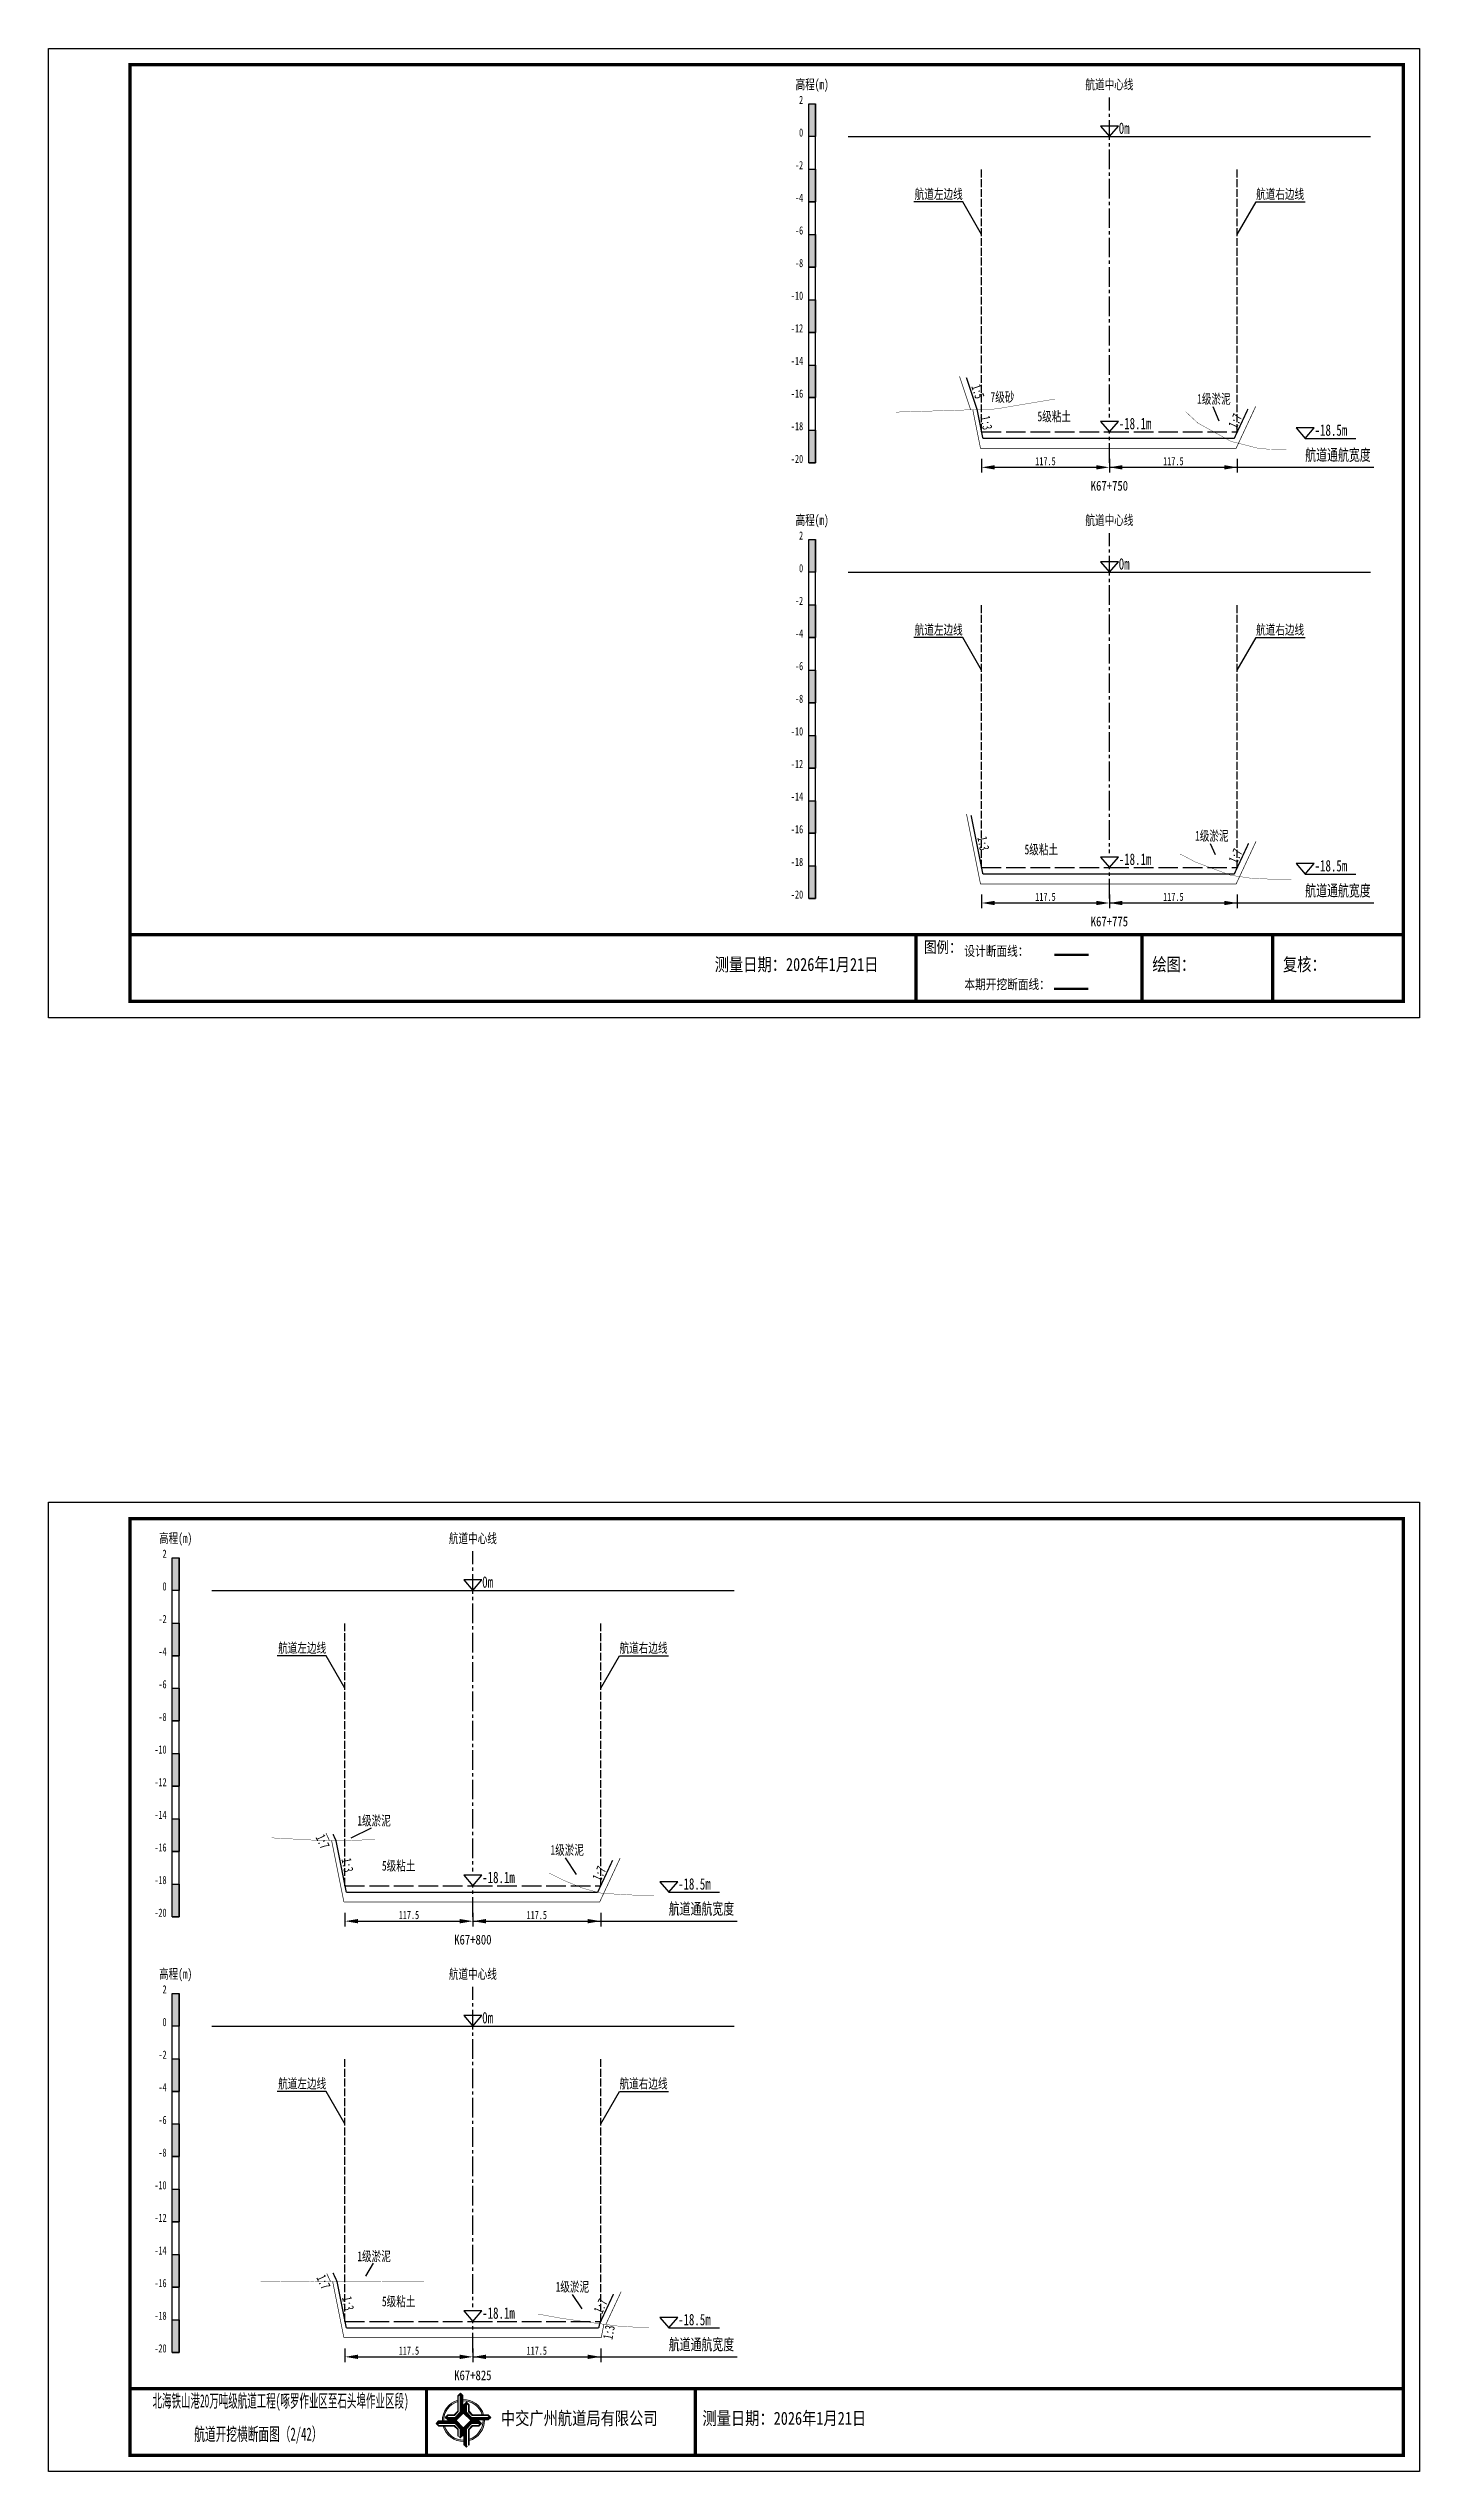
# Model space of a CAD drawing. Header units: millimetres. Extents: x 0 to 420, y -2079 to -1336.
import ezdxf
from ezdxf.enums import TextEntityAlignment as Align

# ---------------------------------------------------------------- set-up
doc = ezdxf.new("R2010")
doc.units = ezdxf.units.MM
for name, pattern in [('ACAD_ISO02W100', [15, 12, -3]), ('ACAD_ISO05W100', [33, 24, -3, 0, -3, 0, -3]), ('CENTER2', [1.125, 0.75, -0.125, 0.125, -0.125])]:
    doc.linetypes.add(name, pattern=pattern)
for name, color, linetype in [('0-桩号', 1, 'Continuous'), ('0-航道左右边线标注', 8, 'Continuous'), ('1-疏浚底高', 7, 'Continuous'), ('1-通航宽度', 7, 'Continuous'), ('1-通航底高', 7, 'Continuous'), ('L1', 7, 'Continuous'), ('图幅内框线', 24, 'Continuous'), ('图幅外框线', 145, 'Continuous'), ('地质分层', 6, 'Continuous'), ('坡比', 1, 'Continuous'), ('尺寸标注', 1, 'Continuous'), ('开挖线', 4, 'Continuous'), ('标尺', 7, 'Continuous'), ('超挖线', 3, 'Continuous'), ('辅助框', 7, 'Continuous'), ('通航底面线', 7, 'ACAD_ISO02W100')]:
    doc.layers.add(name, color=color, linetype=linetype)
doc.styles.get("Standard").update_dxf_attribs({"font": 'arial.ttf'})
doc.styles.add('仿宋', font='仿宋_GB2312.ttf', dxfattribs={"width": 0.8})
doc.styles.add('仿宋GB2312', font='仿宋_GB2312.ttf', dxfattribs={"width": 0.7, "height": 2.5})
doc.styles.add('仿宋体', font='仿宋_GB2312.ttf', dxfattribs={"width": 0.8})
doc.dimstyles.new('2000', dxfattribs={"dimtxt": 3, "dimasz": 2.5, "dimexe": 1.25, "dimexo": 0.625, "dimtad": 1, "dimlfac": 2, "dimdsep": 46, "dimtxsty": 'Standard', "dimcen": 2.5, "dimadec": 0, "dimazin": 0, "dimtfac": 1, "dimtmove": 0, "dimatfit": 3, "dimfxl": 1, "dimtfill": 1, "dimarcsym": 0})

# ---------------------------------------------------------------- blocks, each defined once
blk = doc.blocks.new('标尺')
at = {"layer": '标尺', "linetype": 'Continuous'}
for points in [[(-2.116669999959412, 100), (0, 100), (0, 90), (-2.116669999959412, 90)], [(-2.116669999959412, 80), (0, 80), (0, 70), (-2.116669999959412, 70)], [(-2.116669999959412, 60), (0, 60), (0, 50), (-2.116669999959412, 50)], [(-2.116669999959412, 40), (0, 40), (0, 30), (-2.116669999959412, 30)], [(-2.116669999959412, 20), (0, 20), (0, 10), (-2.116669999959412, 10)], [(-2.116669999959412, 0), (0, 0), (0, -10), (-2.116669999959412, -10)]]:
    blk.add_hatch(color=256, dxfattribs=at).paths.add_polyline_path(points)
for p, q in [((-2.116669999959412, -10), (-2.116669999959412, 100)), ((0, -10), (0, 100)), ((-2.116669999959412, 80), (0, 80)), ((-2.116669999959412, 70), (0, 70)), ((-2.116669999959412, 60), (0, 60)), ((-2.116669999959412, 50), (0, 50)), ((-2.116669999959412, 40), (0, 40)), ((-2.116669999959412, 30), (0, 30)), ((-2.116669999959412, 20), (0, 20)), ((-2.116669999959412, 10), (0, 10)), ((-2.116669999959412, 0), (0, 0)), ((-2.116669999959412, -10), (0, -10))]:
    blk.add_line(p, q, dxfattribs=at)
at = {"layer": '标尺'}
for points in [[(-2.116669999959412, 100), (0, 100), (0, 90), (-2.116669999959412, 90)], [(-2.116669999959412, 100), (0, 100), (0, 90), (-2.116669999959412, 90)], [(-2.116669999959412, 80), (0, 80), (0, 70), (-2.116669999959412, 70)], [(-2.116669999959412, 80), (0, 80), (0, 70), (-2.116669999959412, 70)], [(-2.116669999959412, 60), (0, 60), (0, 50), (-2.116669999959412, 50)], [(-2.116669999959412, 60), (0, 60), (0, 50), (-2.116669999959412, 50)], [(-2.116669999959412, 40), (0, 40), (0, 30), (-2.116669999959412, 30)], [(-2.116669999959412, 40), (0, 40), (0, 30), (-2.116669999959412, 30)], [(-2.116669999959412, 20), (0, 20), (0, 10), (-2.116669999959412, 10)], [(-2.116669999959412, 20), (0, 20), (0, 10), (-2.116669999959412, 10)], [(-2.116669999959412, 0), (0, 0), (0, -10), (-2.116669999959412, -10)], [(-2.116669999959412, 0), (0, 0), (0, -10), (-2.116669999959412, -10)]]:
    blk.add_lwpolyline(points, close=True, dxfattribs=at)
at = {"layer": '标尺', "style": '仿宋GB2312', "width": 0.7}
blk.add_text('高程(m)', height=3, dxfattribs=at).set_placement((-1.058334999950602, 106.0000000009313), align=Align.MIDDLE_CENTER)
for s, p in [('2', (-3.816669999971054, 100)), ('0', (-3.816669999971054, 90)), ('-2', (-3.816669999971054, 80)), ('-4', (-3.816669999971054, 70)), ('-6', (-3.816669999971054, 60)), ('-8', (-3.816669999971054, 50)), ('-10', (-3.816669999971054, 40)), ('-12', (-3.816669999971054, 30)), ('-14', (-3.816669999971054, 20)), ('-16', (-3.816669999971054, 10)), ('-18', (-3.816669999971054, 0)), ('-20', (-3.816669999971054, -10))]:
    blk.add_text(s, height=2.5, dxfattribs=at).set_placement(p, align=Align.RIGHT)
blk = doc.blocks.new('*D175')
at = {"layer": 'Defpoints', "color": 0, "ltscale": 0.5}
for p in [(285.83333333351, -1454), (325, -1454), (325, -1464.854242489953)]:
    blk.add_point(p, dxfattribs=at)
at = {"layer": '尺寸标注', "color": 0, "lineweight": -2, "ltscale": 0.5}
for p, q in [((285.83333333351, -1462.25), (285.83333333351, -1466.454242489953)), ((325, -1462.25), (325, -1466.454242489953)), ((289.83333333351, -1464.854242489953), (321, -1464.854242489953))]:
    blk.add_line(p, q, dxfattribs=at)
at = {"layer": '尺寸标注', "color": 0, "ltscale": 0.5}
for points in [[(289.83333333351, -1464.187575823286), (289.83333333351, -1465.52090915662), (285.83333333351, -1464.854242489953)], [(321, -1464.187575823286), (321, -1465.52090915662), (325, -1464.854242489953)]]:
    blk.add_solid(points, dxfattribs=at)
at = {"layer": '尺寸标注', "color": 0, "ltscale": 0.5, "insert": (305.416666666755, -1462.979242489953), "char_height": 2.5, "attachment_point": 5, "style": '仿宋GB2312', "bg_fill": 3, "box_fill_scale": 1.1, "bg_fill_color": 9, "bg_fill_true_color": 13158600, "bg_fill_transparency": 0}
blk.add_mtext('117.5', dxfattribs=at)
blk = doc.blocks.new('*D176')
at = {"layer": 'Defpoints', "color": 0, "ltscale": 0.5}
for p in [(285.833333332423, -1587.5), (325, -1587.5), (325, -1598.354212515113)]:
    blk.add_point(p, dxfattribs=at)
at = {"layer": '尺寸标注', "color": 0, "lineweight": -2, "ltscale": 0.5}
for p, q in [((285.833333332423, -1595.75), (285.833333332423, -1599.954212515113)), ((325, -1595.75), (325, -1599.954212515113)), ((289.8333333324229, -1598.354212515113), (321, -1598.354212515113))]:
    blk.add_line(p, q, dxfattribs=at)
at = {"layer": '尺寸标注', "color": 0, "ltscale": 0.5}
for points in [[(289.8333333324229, -1597.687545848447), (289.8333333324229, -1599.02087918178), (285.833333332423, -1598.354212515113)], [(321, -1597.687545848447), (321, -1599.02087918178), (325, -1598.354212515113)]]:
    blk.add_solid(points, dxfattribs=at)
at = {"layer": '尺寸标注', "color": 0, "ltscale": 0.5, "insert": (305.4166666662115, -1596.479212515113), "char_height": 2.5, "attachment_point": 5, "style": '仿宋GB2312', "bg_fill": 3, "box_fill_scale": 1.1, "bg_fill_color": 9, "bg_fill_true_color": 13158600, "bg_fill_transparency": 0}
blk.add_mtext('117.5', dxfattribs=at)
blk = doc.blocks.new('*D177')
at = {"layer": 'Defpoints', "color": 0, "ltscale": 0.5}
for p in [(90.8333333334918, -1899.5), (130, -1899.5), (130, -1910.35440872227)]:
    blk.add_point(p, dxfattribs=at)
at = {"layer": '尺寸标注', "color": 0, "lineweight": -2, "ltscale": 0.5}
for p, q in [((90.8333333334918, -1907.75), (90.8333333334918, -1911.95440872227)), ((130, -1907.75), (130, -1911.95440872227)), ((94.83333333349181, -1910.35440872227), (126, -1910.35440872227))]:
    blk.add_line(p, q, dxfattribs=at)
at = {"layer": '尺寸标注', "color": 0, "ltscale": 0.5}
for points in [[(94.83333333349181, -1909.687742055603), (94.83333333349181, -1911.021075388936), (90.8333333334918, -1910.35440872227)], [(126, -1909.687742055603), (126, -1911.021075388936), (130, -1910.35440872227)]]:
    blk.add_solid(points, dxfattribs=at)
at = {"layer": '尺寸标注', "color": 0, "ltscale": 0.5, "insert": (110.4166666667459, -1908.47940872227), "char_height": 2.5, "attachment_point": 5, "style": '仿宋GB2312', "bg_fill": 3, "box_fill_scale": 1.1, "bg_fill_color": 9, "bg_fill_true_color": 13158600, "bg_fill_transparency": 0}
blk.add_mtext('117.5', dxfattribs=at)
blk = doc.blocks.new('*D178')
at = {"layer": 'Defpoints', "color": 0, "ltscale": 0.5}
for p in [(90.83333333374779, -2033), (130, -2033), (130, -2043.854378770444)]:
    blk.add_point(p, dxfattribs=at)
at = {"layer": '尺寸标注', "color": 0, "lineweight": -2, "ltscale": 0.5}
for p, q in [((90.83333333374779, -2041.25), (90.83333333374779, -2045.454378770444)), ((130, -2041.25), (130, -2045.454378770444)), ((94.83333333374777, -2043.854378770444), (126, -2043.854378770444))]:
    blk.add_line(p, q, dxfattribs=at)
at = {"layer": '尺寸标注', "color": 0, "ltscale": 0.5}
for points in [[(94.83333333374777, -2043.187712103777), (94.83333333374777, -2044.521045437111), (90.83333333374779, -2043.854378770444)], [(126, -2043.187712103777), (126, -2044.521045437111), (130, -2043.854378770444)]]:
    blk.add_solid(points, dxfattribs=at)
at = {"layer": '尺寸标注', "color": 0, "ltscale": 0.5, "insert": (110.4166666668739, -2041.979378770444), "char_height": 2.5, "attachment_point": 5, "style": '仿宋GB2312', "bg_fill": 3, "box_fill_scale": 1.1, "bg_fill_color": 9, "bg_fill_true_color": 13158600, "bg_fill_transparency": 0}
blk.add_mtext('117.5', dxfattribs=at)
blk = doc.blocks.new('*D116')
at = {"layer": 'Defpoints', "color": 0, "ltscale": 0.5}
for p in [(325, -1454), (364.166666666189, -1454), (364.166666666189, -1464.854189011445)]:
    blk.add_point(p, dxfattribs=at)
at = {"layer": '尺寸标注', "color": 0, "lineweight": -2, "ltscale": 0.5}
for p, q in [((325, -1462.25), (325, -1466.454189011446)), ((364.166666666189, -1462.25), (364.166666666189, -1466.454189011446)), ((329, -1464.854189011445), (360.166666666189, -1464.854189011445))]:
    blk.add_line(p, q, dxfattribs=at)
at = {"layer": '尺寸标注', "color": 0, "ltscale": 0.5}
for points in [[(329, -1464.187522344779), (329, -1465.520855678112), (325, -1464.854189011445)], [(360.166666666189, -1464.187522344779), (360.166666666189, -1465.520855678112), (364.166666666189, -1464.854189011445)]]:
    blk.add_solid(points, dxfattribs=at)
at = {"layer": '尺寸标注', "color": 0, "ltscale": 0.5, "insert": (344.5833333330945, -1462.979189011446), "char_height": 2.5, "attachment_point": 5, "style": '仿宋GB2312', "bg_fill": 3, "box_fill_scale": 1.1, "bg_fill_color": 9, "bg_fill_true_color": 13158600, "bg_fill_transparency": 0}
blk.add_mtext('117.5', dxfattribs=at)
blk = doc.blocks.new('*D117')
at = {"layer": 'Defpoints', "color": 0, "ltscale": 0.5}
for p in [(325, -1587.5), (364.16666666649, -1587.5), (364.16666666649, -1598.354159025829)]:
    blk.add_point(p, dxfattribs=at)
at = {"layer": '尺寸标注', "color": 0, "lineweight": -2, "ltscale": 0.5}
for p, q in [((325, -1595.75), (325, -1599.954159025829)), ((364.16666666649, -1595.75), (364.16666666649, -1599.954159025829)), ((329, -1598.354159025829), (360.16666666649, -1598.354159025829))]:
    blk.add_line(p, q, dxfattribs=at)
at = {"layer": '尺寸标注', "color": 0, "ltscale": 0.5}
for points in [[(329, -1597.687492359162), (329, -1599.020825692496), (325, -1598.354159025829)], [(360.16666666649, -1597.687492359162), (360.16666666649, -1599.020825692496), (364.16666666649, -1598.354159025829)]]:
    blk.add_solid(points, dxfattribs=at)
at = {"layer": '尺寸标注', "color": 0, "ltscale": 0.5, "insert": (344.583333333245, -1596.479159025829), "char_height": 2.5, "attachment_point": 5, "style": '仿宋GB2312', "bg_fill": 3, "box_fill_scale": 1.1, "bg_fill_color": 9, "bg_fill_true_color": 13158600, "bg_fill_transparency": 0}
blk.add_mtext('117.5', dxfattribs=at)
blk = doc.blocks.new('*D118')
at = {"layer": 'Defpoints', "color": 0, "ltscale": 0.5}
for p in [(130, -1899.5), (169.166666666171, -1899.5), (169.166666666171, -1910.354355253707)]:
    blk.add_point(p, dxfattribs=at)
at = {"layer": '尺寸标注', "color": 0, "lineweight": -2, "ltscale": 0.5}
for p, q in [((130, -1907.75), (130, -1911.954355253707)), ((169.166666666171, -1907.75), (169.166666666171, -1911.954355253707)), ((134, -1910.354355253707), (165.166666666171, -1910.354355253707))]:
    blk.add_line(p, q, dxfattribs=at)
at = {"layer": '尺寸标注', "color": 0, "ltscale": 0.5}
for points in [[(134, -1909.68768858704), (134, -1911.021021920373), (130, -1910.354355253707)], [(165.166666666171, -1909.68768858704), (165.166666666171, -1911.021021920373), (169.166666666171, -1910.354355253707)]]:
    blk.add_solid(points, dxfattribs=at)
at = {"layer": '尺寸标注', "color": 0, "ltscale": 0.5, "insert": (149.5833333330855, -1908.479355253707), "char_height": 2.5, "attachment_point": 5, "style": '仿宋GB2312', "bg_fill": 3, "box_fill_scale": 1.1, "bg_fill_color": 9, "bg_fill_true_color": 13158600, "bg_fill_transparency": 0}
blk.add_mtext('117.5', dxfattribs=at)
blk = doc.blocks.new('*D119')
at = {"layer": 'Defpoints', "color": 0, "ltscale": 0.5}
for p in [(130, -2033), (169.16666666649, -2033), (169.16666666649, -2043.854325291102)]:
    blk.add_point(p, dxfattribs=at)
at = {"layer": '尺寸标注', "color": 0, "lineweight": -2, "ltscale": 0.5}
for p, q in [((130, -2041.25), (130, -2045.454325291102)), ((169.16666666649, -2041.25), (169.16666666649, -2045.454325291102)), ((134, -2043.854325291102), (165.1666666664899, -2043.854325291102))]:
    blk.add_line(p, q, dxfattribs=at)
at = {"layer": '尺寸标注', "color": 0, "ltscale": 0.5}
for points in [[(134, -2043.187658624435), (134, -2044.520991957769), (130, -2043.854325291102)], [(165.1666666664899, -2043.187658624435), (165.1666666664899, -2044.520991957769), (169.16666666649, -2043.854325291102)]]:
    blk.add_solid(points, dxfattribs=at)
at = {"layer": '尺寸标注', "color": 0, "ltscale": 0.5, "insert": (149.583333333245, -2041.979325291102), "char_height": 2.5, "attachment_point": 5, "style": '仿宋GB2312', "bg_fill": 3, "box_fill_scale": 1.1, "bg_fill_color": 9, "bg_fill_true_color": 13158600, "bg_fill_transparency": 0}
blk.add_mtext('117.5', dxfattribs=at)
blk = doc.blocks.new('通航底高')
at = {"layer": '1-通航底高'}
for p, q in [((-2.762494692986365, 3.232132659759372), (5.9237936512e-06, 6.9327652454e-06)), ((2.762506540631875, 3.232132659759372), (-2.762494692986365, 3.232132659759372)), ((5.9237936512e-06, 6.9327652454e-06), (2.762506540631875, 3.232132659759372))]:
    blk.add_line(p, q, dxfattribs=at)
at = {"layer": '1-通航底高', "style": '仿宋', "width": 0.7}
blk.add_attdef('通航底高', (2.85612971993396, 0.8203305718488991), '', height=3.5, dxfattribs=at)
blk = doc.blocks.new('疏浚底高')
at = {"layer": '1-疏浚底高'}
for p, q in [((-2.762500616780016, 3.232125726994127), (0, 0)), ((2.762500616838224, 3.232125726994127), (-2.762500616780016, 3.232125726994127)), ((0, 0), (2.762500616838224, 3.232125726994127)), ((-5.9237936512e-06, -6.9327652454e-06), (15.51466270413067, -6.9327652454e-06))]:
    blk.add_line(p, q, dxfattribs=at)
at = {"layer": '1-疏浚底高', "style": '仿宋', "width": 0.7}
blk.add_attdef('疏浚底高', (2.856123796140309, 0.8203236390836536), '', height=3.5, dxfattribs=at)

msp = doc.modelspace()

# ---------------------------------------------------------------- hatches: boundary and pattern name
at = {"layer": '辅助框'}
h = msp.add_hatch(color=5, dxfattribs=at)
h.paths.add_polyline_path([(126.954642100273, -2055.745531914723), (126.1757059277876, -2054.967633330833), (125.3669512677773, -2055.776153838646), (125.3669512677773, -2060.536597661984), (124.2904413526042, -2061.612023077023), (122.3438002484723, -2061.612023077023), (121.547657017289, -2062.407358599198), (122.3430715375527, -2063.199178399098), (124.9786409009381, -2063.199178399098), (126.954642100273, -2061.223855132592)])
h.paths.add_polyline_path([(126.1454878369852, -2060.835033672583), (124.5901777509137, -2062.390380010616), (121.8645652051552, -2062.390380010616), (122.4652603742167, -2061.792388775122), (124.4098916059121, -2061.792388775122), (125.5465556775614, -2060.624466802609), (125.5465556775614, -2055.865021880639), (126.1454878369852, -2055.267331255448)], flags=16)
h = msp.add_hatch(color=5, dxfattribs=at)
h.paths.add_polyline_path([(124.9782503553017, -2063.49994512273), (119.4999273297771, -2063.50182517649), (118.7222961377486, -2064.281028228295), (119.531094077824, -2065.089505327714), (124.2915378369673, -2065.087871709836), (125.3673325635477, -2066.164012334835), (125.368000605522, -2068.110653374684), (126.1636093946084, -2068.90652363826), (126.9551560132488, -2068.110837432396), (126.9542515546365, -2065.475268389237)])
h.paths.add_polyline_path([(126.1455864880963, -2065.86400901438), (126.1465218579753, -2068.589621367943), (125.5483246259078, -2067.989131426346), (125.5476572888776, -2066.044500322831), (124.3793451337203, -2064.908237114918), (119.6199005750104, -2064.90987039138), (119.0220044659956, -2064.311143438351), (124.5897064984723, -2064.30923279382)], flags=16)
h = msp.add_hatch(color=5, dxfattribs=at)
edge = h.paths.add_edge_path()
edge.add_ellipse((127.1048981641217, -2063.349361724389), major_axis=(-6.017077195920141, 1.7338845463e-06), ratio=0.9999999825377228, start_angle=-73.21171739508787, end_angle=1.446762120801509, ccw=False)
edge.add_line((125.3669512677773, -2057.588740435135), (125.3669512677773, -2057.167564622652))
edge.add_ellipse((127.1048981641217, -2063.349361724389), major_axis=(-6.421454345493812, 3.7838319805e-06), ratio=0.9999999825377264, start_angle=-74.29719949703843, end_angle=1.356895039404775)
edge.add_line((120.685244392155, -2063.501418438208), (121.0897390784904, -2063.50127962519))
edge = h.paths.add_edge_path()
edge.add_ellipse((127.1048981641217, -2063.349361724389), major_axis=(-6.017077195920905, 2.624791691e-07), ratio=0.9999999825377338, start_angle=196.780288486553, end_angle=271.4309187160394, ccw=False)
edge.add_line((132.8657615308149, -2061.612217217458), (133.2869208642526, -2061.612217217458))
edge.add_ellipse((127.1048981641217, -2063.349361724389), major_axis=(-6.42145434549481, 2.055023734e-07), ratio=0.9999999825377468, start_angle=195.6953321390063, end_angle=271.3407922019196)
edge.add_line((126.954642100273, -2056.929665483964), (126.954642100273, -2057.334160818589))
edge = h.paths.add_edge_path()
edge.add_ellipse((127.1048981641217, -2063.349361724389), major_axis=(-6.421454345494846, 2.398647111e-07), ratio=0.9999999825377328, start_angle=105.7065269831982, end_angle=181.3336319845399)
edge.add_line((133.5246130750164, -2063.199907793533), (133.1201189918205, -2063.199907793533))
edge.add_ellipse((127.1048981641217, -2063.349361724389), major_axis=(-6.017077195920032, 3.0388041495e-06), ratio=0.9999999825377466, start_angle=106.7923279025839, end_angle=181.4233031167915, ccw=False)
edge.add_line((128.8432505384072, -2069.109860479367), (128.8432505384072, -2069.531044626963))
edge = h.paths.add_edge_path()
edge.add_ellipse((127.1048981641217, -2063.349361724389), major_axis=(6.017077195919977, 2.129043967e-06), ratio=0.999999982537734, start_angle=196.8039053585335, end_angle=271.4347580957008, ccw=False)
edge.add_line((121.3447520368083, -2065.088882915747), (120.9235845122321, -2065.089027449381))
edge.add_ellipse((127.1048981641217, -2063.349361724389), major_axis=(6.421454345494964, 1.0108932269e-06), ratio=0.9999999825377122, start_angle=195.7186899732624, end_angle=271.3444001529103)
edge.add_line((127.2555596845134, -2069.769048223507), (127.2555596845134, -2069.364552247774))
h = msp.add_hatch(color=5, dxfattribs=at)
h.paths.add_polyline_path([(129.2303930920943, -2063.199907793533), (134.7087164380534, -2063.199907793533), (135.4866149793251, -2062.420971685421), (134.6780945355876, -2061.612217217458), (129.9176505200847, -2061.612217217458), (128.8422251477822, -2060.53570710994), (128.8422251477822, -2058.589066240799), (128.0468895398661, -2057.792922881615), (127.2550698896035, -2058.588337358963), (127.2550698896035, -2061.223906744015)])
h.paths.add_polyline_path([(128.0638682996317, -2060.835443487179), (128.0638682996317, -2058.109831133377), (128.6618594281658, -2058.7105261531), (128.6618594281658, -2060.655157427323), (129.8297815503463, -2061.791821563256), (134.5892263867839, -2061.791821563256), (135.1869169904276, -2062.390753594411), (129.6192146588846, -2062.390753594411)], flags=16)
h = msp.add_hatch(color=5, dxfattribs=at)
h.paths.add_polyline_path([(129.2315609052166, -2063.499116607201), (127.2555596845134, -2065.474439873707), (127.2555596845134, -2070.952763262284), (128.034495878367, -2071.730661675465), (128.8432505384072, -2070.922141167653), (128.8432505384072, -2066.161697344315), (129.9197604535504, -2065.086271929276), (131.8664015576824, -2065.086271929276), (132.6625447675272, -2064.290936407101), (131.8671302472635, -2063.499116607201)])
h.paths.add_polyline_path([(129.6200240766092, -2064.307915166866), (132.345636579661, -2064.307915166866), (131.744941431938, -2064.905906231177), (129.8003101789041, -2064.905906231177), (128.6636461072548, -2066.07382820369), (128.6636461072548, -2070.833273125661), (128.0647139691695, -2071.430963750851), (128.0647139691695, -2065.863261333716)], flags=16)

# ---------------------------------------------------------------- linework, layer by layer
at = {"layer": '0-航道左右边线标注', "linetype": 'ACAD_ISO02W100', "ltscale": 0.2}
for points in [[(285.8333333335099, -1454), (285.8333333335099, -1373.5)], [(364.166666666189, -1454), (364.166666666189, -1373.5)], [(285.8333333324231, -1587.5), (285.8333333324231, -1507)], [(364.1666666664901, -1587.5), (364.1666666664901, -1507)], [(90.83333333349219, -1899.5), (90.83333333349219, -1819)], [(169.1666666661713, -1899.5), (169.1666666661713, -1819)], [(90.83333333374776, -2033), (90.83333333374776, -1952.5)], [(169.1666666664896, -2033), (169.1666666664896, -1952.5)]]:
    msp.add_lwpolyline(points, dxfattribs=at)
at = {"layer": '0-航道左右边线标注'}
for points in [[(285.83333333351, -1393.5), (280.0598306416429, -1383.499999999983), (265.0598306416429, -1383.49999999994)], [(364.166666666189, -1393.5), (369.9401693581144, -1383.500000000016), (384.9401693581143, -1383.50000000006)], [(285.833333332423, -1527), (280.0598306405558, -1516.999999999983), (265.0598306405558, -1516.99999999994)], [(364.16666666649, -1527), (369.9401693584154, -1517.000000000016), (384.9401693584154, -1517.00000000006)], [(90.8333333334918, -1839), (85.05983064162461, -1828.999999999983), (70.05983064162463, -1828.99999999994)], [(169.166666666171, -1839), (174.9401693580964, -1829.000000000016), (189.9401693580964, -1829.00000000006)], [(90.83333333374779, -1972.5), (85.05983064188061, -1962.499999999984), (70.05983064188061, -1962.49999999994)], [(169.16666666649, -1972.5), (174.9401693584154, -1962.500000000016), (189.9401693584153, -1962.50000000006)]]:
    msp.add_lwpolyline(points, dxfattribs=at)
at = {"layer": '1-通航宽度'}
for points in [[(325, -1464.85), (406, -1464.85)], [(325, -1598.35), (406, -1598.35)], [(130, -1910.35), (211, -1910.35)], [(130, -2043.85), (211, -2043.85)]]:
    msp.add_lwpolyline(points, dxfattribs=at)
at = {"layer": 'L1', "linetype": 'CENTER2', "ltscale": 8}
for p, q in [((324.9999999999996, -1463.5), (324.9999999999996, -1351.5)), ((324.9999999999996, -1596.999999999068), (324.9999999999996, -1484.999999999068)), ((129.9999999999996, -1909), (129.9999999999996, -1797)), ((129.9999999999996, -2042.499999999069), (129.9999999999996, -1930.499999999069))]:
    msp.add_line(p, q, dxfattribs=at)
at = {"layer": 'L1'}
for p, q in [((244.9999999999996, -1363.499999999767), (404.9999999999996, -1363.500000000233)), ((322.2374993832196, -1360.267874272773), (324.9999999999996, -1363.499999999767)), ((327.7625006168379, -1360.267874272773), (322.2374993832196, -1360.267874272773)), ((324.9999999999996, -1363.499999999767), (327.7625006168379, -1360.267874272773)), ((244.9999999999996, -1496.999999998836), (404.9999999999996, -1496.999999999301)), ((322.2374993832196, -1493.767874271842), (324.9999999999996, -1496.999999998836)), ((327.7625006168379, -1493.767874271842), (322.2374993832196, -1493.767874271842)), ((324.9999999999996, -1496.999999998836), (327.7625006168379, -1493.767874271842)), ((49.9999999999996, -1808.999999999767), (209.9999999999996, -1809.000000000233)), ((127.2374993832196, -1805.767874272773), (129.9999999999996, -1808.999999999767)), ((132.7625006168378, -1805.767874272773), (127.2374993832196, -1805.767874272773)), ((129.9999999999996, -1808.999999999767), (132.7625006168378, -1805.767874272773)), ((49.9999999999996, -1942.499999998836), (209.9999999999996, -1942.499999999301)), ((127.2374993832196, -1939.267874271841), (129.9999999999996, -1942.499999998836)), ((132.7625006168378, -1939.267874271841), (127.2374993832196, -1939.267874271841)), ((129.9999999999996, -1942.499999998836), (132.7625006168378, -1939.267874271841))]:
    msp.add_line(p, q, dxfattribs=at)
at = {"layer": '图幅内框线', "const_width": 1}
msp.add_lwpolyline([(414.9999999999996, -1628.5), (414.9999999999996, -1341.5), (24.99999999999963, -1341.5), (24.99999999999963, -1628.5)], close=True, dxfattribs=at)
at = {"layer": '图幅外框线'}
for points in [[(-3.695e-13, -1336.5), (419.9999999999996, -1336.5), (419.9999999999996, -1633.5), (-3.695e-13, -1633.5)], [(-3.979e-13, -1782), (419.9999999999995, -1782), (419.9999999999995, -2079), (-3.979e-13, -2079)]]:
    msp.add_lwpolyline(points, close=True, dxfattribs=at)
at = {"layer": '地质分层', "linetype": 'ACAD_ISO05W100', "ltscale": 0.2, "const_width": 0.1, "flags": 128}
for points in [[(259.6716956188902, -1447.927946419455), (275.8333871670184, -1447.440857626032), (290.2218873305246, -1446.963682495058), (308.3333333333139, -1443.924999999814)], [(348.3333333333139, -1447.790000000037), (352.1017228458077, -1451.279249856248), (362.2562514869496, -1456.906438463367), (370.5126699414104, -1459), (374.1664774639648, -1459.337243416347), (379.1670609402377, -1459.362600372103)], [(346.6666666666861, -1583.330000000074), (351.3511393498629, -1585.801915289834), (362.054171314463, -1589.834039077163), (368.4774339236319, -1590.789966424927), (374.1664774639648, -1591.035901365802), (380.7615867120271, -1591.015832692006)], [(68.39574450161308, -1884.821912381798), (80.83338716701836, -1885.497524292674), (92.5082393065095, -1885.711147124879), (100, -1885.214999999851)], [(153.3333333333139, -1895.575000000186), (157.8450891925022, -1897.857537940144), (163.7992371162399, -1900.275144897401), (168.2333333342507, -1901.5), (169.6142818682492, -1901.823975699262), (179.1664774639648, -1902.351916293613), (185.5045656491643, -1902.376573721848)], [(64.99646732397377, -2020.645083626732), (80.83338716701836, -2020.826262146234), (95.31571026705205, -2020.664535637013), (115, -2020.814999999944)], [(150, -2030.73499999987), (156.9934656107798, -2032.027288335376), (166.816005397588, -2033.430611914024), (174.6971321040764, -2034.453231867403), (179.1664774639648, -2034.720601528417), (183.979572379129, -2034.784157802592)]]:
    msp.add_lwpolyline(points, dxfattribs=at)
at = {"layer": '地质分层'}
for points in [[(356.6802181312815, -1446.166661325958), (358.5456540908708, -1450.624825978364)], [(355.9120590187158, -1580.073018836814), (357.3638816077437, -1583.465429935917)], [(92.72658189156937, -1884.865116846111), (98.95831790439841, -1881.713244363615)], [(158.3167977806442, -1890.960819815304), (161.6461404649671, -1896.015076238451)], [(99.44711405567796, -2015.187410669227), (97.09557154664071, -2019.093278313725)], [(160.4070733152766, -2024.72286232093), (163.4221818145161, -2029.168760609515)]]:
    msp.add_lwpolyline(points, dxfattribs=at)
at = {"layer": '开挖线', "linetype": 'Continuous', "const_width": 0.4, "flags": 128}
for points in [[(284.4642586247715, -1447.154626457288), (281.1979253252555, -1437.35562655854)], [(286.2333333333139, -1456), (284.4642586247715, -1447.154626457288)], [(363.2333333331215, -1456), (367.4504038262659, -1446.963420371769)], [(286.2333333333139, -1456), (363.2333333331215, -1456)], [(286.233333332423, -1589.5), (282.625508342875, -1571.460875052259)], [(363.2333333342507, -1589.5), (367.6407982271496, -1580.055432372292)], [(286.233333332423, -1589.5), (363.2333333342507, -1589.5)], [(88.0592816271806, -1885.629741473787), (87.15900113467096, -1883.700568989824)], [(91.23333333242304, -1901.5), (88.05928162718057, -1885.629741473787)], [(168.2333333342507, -1901.5), (172.815522801536, -1891.681022570033)], [(91.23333333242304, -1901.5), (168.2333333342507, -1901.5)], [(88.38172704870613, -2020.741968580137), (87.15251103802858, -2018.107934271523)], [(91.23333333267863, -2035), (88.38172704870613, -2020.741968580137)], [(168.8429761119277, -2033.693622619802), (173.0816278537115, -2024.610797458772)], [(168.581700635888, -2035), (168.8429761119277, -2033.693622619802)], [(91.23333333267863, -2035), (168.581700635888, -2035)]]:
    msp.add_lwpolyline(points, dxfattribs=at)
at = {"layer": '超挖线', "linetype": 'ACAD_ISO02W100', "ltscale": 0.5, "const_width": 0.2, "flags": 128}
for points in [[(282.4861142705034, -1447.220228937088), (279.0761500615024, -1436.990336310085)], [(285.5000000332715, -1459), (283.1397106925694, -1447.198553296489)], [(363.8333333331143, -1459), (369.8052152054085, -1446.203110273581)], [(285.5000000332715, -1459), (363.8333333331143, -1459)], [(285.5000000323806, -1592.5), (281.2242971384723, -1571.121485530458)], [(363.8333333342434, -1592.5), (369.9019160592852, -1579.49589416055)], [(285.5000000323806, -1592.5), (363.8333333342434, -1592.5)], [(86.04205670032792, -1885.592830916212), (85.01034353434147, -1883.382016989086)], [(90.50000003238063, -1904.5), (86.72105102122327, -1885.605254944212)], [(168.8333333342434, -1904.5), (175.1243838579731, -1891.019177449073)], [(90.50000003238063, -1904.5), (168.8333333342434, -1904.5)], [(86.39209570256321, -2020.764187124084), (85.24130859296517, -2018.298214746359)], [(90.5000000326362, -2038), (87.05136502343584, -2020.756824953998)], [(170.72878546856, -2033.93831685556), (175.4188284845329, -2023.888224678418)], [(169.3150339359304, -2038), (170.1425831656062, -2033.862253851622)], [(90.5000000326362, -2038), (169.3150339359304, -2038)]]:
    msp.add_lwpolyline(points, dxfattribs=at)
at = {"layer": '辅助框', "color": 5, "linetype": 'Continuous', "lineweight": 0}
for p, q in [((126.1757059277876, -2054.967633330833), (125.3669512677773, -2055.776153838646)), ((125.3669512677773, -2055.776153838646), (125.3669512677773, -2060.536597661984)), ((126.1454878369852, -2055.267331255448), (125.5465556775614, -2055.865021880639)), ((125.5465556775614, -2055.865021880639), (125.5465556775614, -2060.624466802609)), ((126.1454878369852, -2060.835033672583), (126.1454878369852, -2055.267331255448)), ((126.954642100273, -2055.745531914723), (126.1757059277876, -2054.967633330833)), ((126.954642100273, -2061.223855132592), (126.954642100273, -2055.745531914723)), ((119.4999273297771, -2063.50182517649), (118.7222961377486, -2064.281028228295)), ((124.9782503553017, -2063.49994512273), (119.4999273297771, -2063.50182517649)), ((122.3438002484723, -2061.612023077023), (121.547657017289, -2062.407358599198)), ((121.547657017289, -2062.407358599198), (122.3430715375527, -2063.199178399098)), ((122.4652603742167, -2061.792388775122), (121.8645652051552, -2062.390380010616)), ((121.8645652051552, -2062.390380010616), (124.5901777509137, -2062.390380010616)), ((122.3430715375527, -2063.199178399098), (124.9786409009381, -2063.199178399098)), ((124.2904413526042, -2061.612023077023), (122.3438002484723, -2061.612023077023)), ((124.4098916059121, -2061.792388775122), (122.4652603742167, -2061.792388775122)), ((125.3669512677773, -2060.536597661984), (124.2904413526042, -2061.612023077023)), ((125.5465556775614, -2060.624466802609), (124.4098916059121, -2061.792388775122)), ((124.5901777509137, -2062.390380010616), (126.1454878369852, -2060.835033672583)), ((126.9542515546365, -2065.475268389237), (124.9782503553017, -2063.49994512273)), ((124.9786409009381, -2063.199178399098), (126.954642100273, -2061.223855132592)), ((128.0468895398661, -2057.792922881615), (127.2550698896035, -2058.588337358963)), ((127.2550698896035, -2058.588337358963), (127.2550698896035, -2061.223906744015)), ((127.2550698896035, -2061.223906744015), (129.2303930920943, -2063.199907793533)), ((129.2315609052166, -2063.499116607201), (127.2555596845134, -2065.474439873707)), ((128.8422251477822, -2058.589066240799), (128.0468895398661, -2057.792922881615)), ((128.0638682996317, -2058.109831133377), (128.0638682996317, -2060.835443487179)), ((128.6618594281658, -2058.7105261531), (128.0638682996317, -2058.109831133377)), ((128.0638682996317, -2060.835443487179), (129.6192146588846, -2062.390753594411)), ((128.6618594281658, -2060.655157427323), (128.6618594281658, -2058.7105261531)), ((129.8297815503463, -2061.791821563256), (128.6618594281658, -2060.655157427323)), ((128.8422251477822, -2060.53570710994), (128.8422251477822, -2058.589066240799)), ((129.9176505200847, -2061.612217217458), (128.8422251477822, -2060.53570710994)), ((129.2303930920943, -2063.199907793533), (134.7087164380534, -2063.199907793533)), ((131.8671302472635, -2063.499116607201), (129.2315609052166, -2063.499116607201)), ((129.6192146588846, -2062.390753594411), (135.1869169904276, -2062.390753594411)), ((134.5892263867839, -2061.791821563256), (129.8297815503463, -2061.791821563256)), ((134.6780945355876, -2061.612217217458), (129.9176505200847, -2061.612217217458)), ((132.6625447675272, -2064.290936407101), (131.8671302472635, -2063.499116607201)), ((135.1869169904276, -2062.390753594411), (134.5892263867839, -2061.791821563256)), ((135.4866149793251, -2062.420971685421), (134.6780945355876, -2061.612217217458)), ((134.7087164380534, -2063.199907793533), (135.4866149793251, -2062.420971685421)), ((118.7222961377486, -2064.281028228295), (119.531094077824, -2065.089505327714)), ((124.5897064984723, -2064.30923279382), (119.0220044659956, -2064.311143438351)), ((119.0220044659956, -2064.311143438351), (119.6199005750104, -2064.90987039138)), ((119.531094077824, -2065.089505327714), (124.2915378369673, -2065.087871709836)), ((119.6199005750104, -2064.90987039138), (124.3793451337203, -2064.908237114918)), ((124.2915378369673, -2065.087871709836), (125.3673325635477, -2066.164012334835)), ((124.3793451337203, -2064.908237114918), (125.5476572888776, -2066.044500322831)), ((126.1455864880963, -2065.86400901438), (124.5897064984723, -2064.30923279382)), ((125.3673325635477, -2066.164012334835), (125.368000605522, -2068.110653374684)), ((125.5476572888776, -2066.044500322831), (125.5483246259078, -2067.989131426346)), ((126.1465218579753, -2068.589621367943), (126.1455864880963, -2065.86400901438)), ((126.9551560132488, -2068.110837432396), (126.9542515546365, -2065.475268389237)), ((127.2555596845134, -2065.474439873707), (127.2555596845134, -2070.952763262284)), ((129.6200240766092, -2064.307915166866), (128.0647139691695, -2065.863261333716)), ((128.0647139691695, -2065.863261333716), (128.0647139691695, -2071.430963750851)), ((128.6636461072548, -2066.07382820369), (129.8003101789041, -2064.905906231177)), ((128.6636461072548, -2070.833273125661), (128.6636461072548, -2066.07382820369)), ((128.8432505384072, -2066.161697344315), (129.9197604535504, -2065.086271929276)), ((128.8432505384072, -2070.922141167653), (128.8432505384072, -2066.161697344315)), ((132.345636579661, -2064.307915166866), (129.6200240766092, -2064.307915166866)), ((129.8003101789041, -2064.905906231177), (131.744941431938, -2064.905906231177)), ((129.9197604535504, -2065.086271929276), (131.8664015576824, -2065.086271929276)), ((131.744941431938, -2064.905906231177), (132.345636579661, -2064.307915166866)), ((131.8664015576824, -2065.086271929276), (132.6625447675272, -2064.290936407101))]:
    msp.add_line(p, q, dxfattribs=at)
at = {"layer": '辅助框', "color": 24, "true_color": 0x992600, "const_width": 1}
for points in [[(265.7794398816617, -1608.081966023392), (265.7794398816617, -1628.5)], [(334.9999999999996, -1608.081966023392), (334.9999999999996, -1628.5)], [(334.9999999999996, -1608.081966023392), (374.9999999999996, -1608.081966023392), (374.9999999999996, -1628.5)], [(115.8011873339342, -2053.581966023392), (115.8011873339342, -2074)], [(198.1590174282174, -2053.581966023392), (198.1590174282174, -2074)]]:
    msp.add_lwpolyline(points, dxfattribs=at)
at = {"layer": '辅助框', "color": 7, "lineweight": 50}
msp.add_lwpolyline([(308.189302461559, -1614.280435456122), (318.5478020713401, -1614.280435456122)], dxfattribs=at)
at = {"layer": '辅助框', "color": 1, "lineweight": 50}
msp.add_lwpolyline([(308.1174271581442, -1624.606961125781), (318.4759267679253, -1624.606961125781)], dxfattribs=at)
at = {"layer": '辅助框', "color": 24, "true_color": 0x992600, "const_width": 1}
msp.add_lwpolyline([(414.9999999999995, -2074), (414.9999999999995, -1787), (24.9999999999996, -1787), (24.9999999999996, -2074)], close=True, dxfattribs=at)
at = {"layer": '辅助框', "color": 5, "linetype": 'Continuous', "lineweight": 0}
for major_axis, ratio, start_param, end_param in [((-6.421454345493868, 3.7838319805e-06), 0.9999999825377257, -1.29673076078413, 0.0236822864549835), ((-6.017077195920137, 1.7338845463e-06), 0.9999999825377225, -1.277785524412653, 0.0252507629418701), ((-6.421454345494848, 2.055023734e-07), 0.9999999825377459, 3.415527881157324, 4.735790218484762), ((-6.017077195920323, 2.624791691e-07), 0.9999999825377344, 3.434463941941369, 4.737363222872061), ((-6.421454345494838, 2.398647111e-07), 0.9999999825377329, 1.844926932154335, 3.164868923136231), ((-6.017077195919468, 3.0388041495e-06), 0.9999999825377472, 1.863877732939714, 3.166433979665309), ((6.421454345494936, 1.0108932269e-06), 0.9999999825377127, 3.415935552277313, 4.735853189107701), ((6.017077195919973, 2.129043967e-06), 0.9999999825377343, 3.434876134122447, 4.737430232687217)]:
    msp.add_ellipse((127.1048981641217, -2063.349361724389), major_axis=major_axis, ratio=ratio, start_param=start_param, end_param=end_param, dxfattribs=at)

# ---------------------------------------------------------------- block references
at = {"layer": '1-疏浚底高'}
for p in [(385, -1456), (385, -1589.5), (190, -1901.5), (190, -2035)]:
    msp.add_blockref('疏浚底高', p, dxfattribs=at).add_auto_attribs({'疏浚底高': '-18.5m'})
at = {"layer": '标尺'}
for p in [(234.9999999999996, -1453.5), (234.9999999999996, -1586.999999999069), (39.9999999999996, -1899), (39.9999999999996, -2032.499999999069)]:
    msp.add_blockref('标尺', p, dxfattribs=at)

# ---------------------------------------------------------------- texts
at = {"layer": '0-航道左右边线标注', "style": '仿宋', "width": 0.7}
for p in [(280.0598306416429, -1383.499999999983), (280.0598306405558, -1516.999999999983), (85.05983064162461, -1828.999999999983), (85.05983064188061, -1962.499999999984)]:
    msp.add_text('航道左边线', height=3, dxfattribs=at).set_placement(p, align=Align.BOTTOM_RIGHT)
for p in [(369.9401693581144, -1383.500000000016), (369.9401693584154, -1517.000000000016), (174.9401693580964, -1829.000000000016), (174.9401693584154, -1962.500000000016)]:
    msp.add_text('航道右边线', height=3, dxfattribs=at).set_placement(p, align=Align.BOTTOM_LEFT)
at = {"layer": '1-通航宽度', "style": '仿宋', "width": 0.7}
for p in [(385, -1463.85), (385, -1597.35), (190, -1909.35), (190, -2042.85)]:
    msp.add_text('航道通航宽度', height=3.5, dxfattribs=at).set_placement(p, align=Align.BOTTOM_LEFT)
at = {"layer": 'L1', "style": '仿宋', "width": 0.7}
for p in [(324.9999999999996, -1347.52892156085), (324.9999999999996, -1481.028921559919), (129.9999999999996, -1793.02892156085), (129.9999999999996, -1926.528921559918)]:
    msp.add_text('航道中心线', height=3, dxfattribs=at).set_placement(p, align=Align.MIDDLE_CENTER)
for p in [(327.8561237953251, -1362.679669429315), (327.8561237953251, -1496.179669428384), (132.856123795325, -1808.179669429315), (132.856123795325, -1941.679669428384)]:
    msp.add_text('0m ', height=3.5, dxfattribs=at).set_placement(p)
at = {"layer": '地质分层', "linetype": 'Continuous', "style": '仿宋GB2312', "width": 0.7}
for s, p in [('7级砂', (292.2351491911395, -1443.288367287699)), ('5级粘土', (308.1009531757501, -1449.244686362716)), ('1级淤泥', (357.0187605584433, -1443.878346457677)), ('5级粘土', (304.1379037365825, -1581.939196170773)), ('1级淤泥', (356.3851599298796, -1577.756878257314)), ('1级淤泥', (99.73347569657761, -1879.536904629691)), ('5级粘土', (107.2808222167861, -1893.368660582218)), ('1级淤泥', (158.9140060314312, -1888.521068864811)), ('1级淤泥', (99.73347569683317, -2013.036904629691)), ('5级粘土', (107.2808222170417, -2026.868660582219)), ('1级淤泥', (160.4890494790743, -2022.366053394264))]:
    msp.add_text(s, height=3, dxfattribs=at).set_placement(p, align=Align.MIDDLE_CENTER)
at = {"layer": '坡比', "style": '仿宋体', "width": 0.7}
for s, rotation, p in [('1:5', 288, (284.7284514212428, -1441.622649526265)), ('1:3', 281, (286.3905837864042, -1580.088213242719)), ('1:7', 295, (84.01352737297749, -1885.981934023078)), ('1:3', 281, (91.60746455563486, -1893.172617088873)), ('1:7', 295, (84.24582875947809, -2020.894456633826))]:
    msp.add_text(s, height=3, rotation=rotation, dxfattribs=at).set_placement(p, align=Align.MIDDLE)
at = {"layer": '辅助框', "color": 7, "style": '仿宋GB2312'}
for s, width, p in [('北海铁山港20万吨级航道工程(啄罗作业区至石头埠作业区段)', 0.5200000000000001, (71.09226410002177, -2057.34125590487)), ('         航道开挖横断面图（2/42）', 0.6, (56.94663041004961, -2067.528455383558))]:
    msp.add_text(s, height=4, dxfattribs=dict(at, width=width)).set_placement(p, align=Align.MIDDLE_CENTER)
at = {"layer": '辅助框', "insert": (268.2275972751505, -1610.131954133957), "char_height": 3.5, "width": 20.65205776894732, "attachment_point": 1, "style": '仿宋'}
msp.add_mtext('{\\C3;图例：}', dxfattribs=at)
at = {"layer": '辅助框', "color": 7, "lineweight": 50, "insert": (280.5660395261607, -1611.551345709999), "char_height": 3, "width": 26.24716962347822, "attachment_point": 1, "style": '仿宋'}
msp.add_mtext('设计断面线：', dxfattribs=at)
at = {"layer": '辅助框', "lineweight": 0, "char_height": 4, "width": 115.8863471220259, "attachment_point": 1}
for s, insert in [('{\\fKaiTi|b0|i0|c134|p49;\\W0.8;测量日期：2026年1月21日}', (204.0952987247271, -1615.182042507084)), ('{\\fKaiTi|b0|i0|c134|p49;\\W0.8;绘图：}', (338.1550933694692, -1615.182042507084)), ('{\\fKaiTi|b0|i0|c134|p49;\\W0.8;复核：}', (378.1550933694692, -1615.182042507084)), ('{\\fKaiTi|b0|i0|c134|p49;\\W0.8;中交广州航道局有限公司}', (138.5828873353721, -2060.682042507085)), ('{\\fKaiTi|b0|i0|c134|p49;\\W0.8;测量日期：2026年1月21日}', (200.3284275263652, -2060.682042507085))]:
    msp.add_mtext(s, dxfattribs=dict(at, insert=insert))
at = {"layer": '辅助框', "color": 1, "insert": (280.5660395261607, -1621.760362698303), "char_height": 3, "width": 26.24716962347822, "attachment_point": 1, "style": '仿宋'}
msp.add_mtext('本期开挖断面线：', dxfattribs=at)

# ---------------------------------------------------------------- next in the draw order: wipeouts: each hides what was drawn before it
for points in [[(338.3219318258415, -1454.000006932765), (322.1304279924806, -1454.000006932765), (322.1304279924806, -1449.6510166430633), (338.3219318258415, -1449.6510166430633)], [(338.32193774963514, -1587.5), (322.1304339162742, -1587.5), (322.1304339162742, -1583.1510097102982), (338.32193774963514, -1583.1510097102982)], [(143.32193774963514, -1899.5), (127.1304339162742, -1899.5), (127.1304339162742, -1895.1510097102982), (143.32193774963514, -1895.1510097102982)], [(143.32193774963514, -2033), (127.1304339162742, -2033), (127.1304339162742, -2028.6510097102982), (143.32193774963514, -2028.6510097102982)]]:
    msp.add_wipeout(points).dxf.layer = '1-通航底高'

# ---------------------------------------------------------------- next in the draw order: linework, layer by layer
at = {"layer": '通航底面线', "ltscale": 0.5}
for points in [[(285.8333333333139, -1454), (325, -1454), (364.1666666666861, -1454)], [(285.8333333333139, -1587.5), (325, -1587.5), (364.1666666666861, -1587.5)], [(90.83333333331394, -1899.5), (130, -1899.5), (169.166666666686, -1899.5)], [(90.83333333331394, -2033), (130, -2033), (169.166666666686, -2033)]]:
    msp.add_lwpolyline(points, dxfattribs=at)

# ---------------------------------------------------------------- next in the draw order: block references
at = {"layer": '1-通航底高'}
for p in [(325, -1454), (325, -1587.5), (130, -1899.5), (130, -2033)]:
    msp.add_blockref('通航底高', p, dxfattribs=at).add_auto_attribs({'通航底高': '-18.1m'})

# ---------------------------------------------------------------- next in the draw order: dimensions: what is measured, and where the dimension line sits
at = {"layer": '尺寸标注', "ltscale": 0.5}
for p1, p2, distance, picture, middle in [((285.83333333351, -1454), (325, -1454), -10.854242489953094, '*D175', (305.416666666755, -1462.979242489953)), ((285.833333332423, -1587.5), (325, -1587.5), -10.854212515112977, '*D176', (305.4166666662115, -1596.479212515113)), ((90.8333333334918, -1899.5), (130, -1899.5), -10.854408722269909, '*D177', (110.4166666667459, -1908.47940872227)), ((90.83333333374779, -2033), (130, -2033), -10.8543787704441, '*D178', (110.4166666668739, -2041.979378770444))]:
    dim = msp.add_aligned_dim(p1=p1, p2=p2, distance=distance, dimstyle='2000', override={"dimtxt": 3.5, "dimasz": 4, "dimexe": 1.6, "dimexo": 8.25, "dimlfac": 3, "dimtxsty": '仿宋GB2312'}, dxfattribs=at)
    dim.commit()
    dim.dimension.update_dxf_attribs({"geometry": picture, "text_midpoint": middle})

# ---------------------------------------------------------------- next in the draw order: texts
at = {"layer": '坡比', "style": '仿宋体', "width": 0.7}
for p in [(287.3099549411068, -1451.185069011779), (91.76869340203439, -2027.478761319593)]:
    msp.add_text('1:3', height=3, rotation=281, dxfattribs=at).set_placement(p, align=Align.MIDDLE)

# ---------------------------------------------------------------- next in the draw order: dimensions: what is measured, and where the dimension line sits
at = {"layer": '尺寸标注', "ltscale": 0.5}
for p1, p2, distance, picture, middle in [((325, -1454), (364.166666666189, -1454), -10.854189011444987, '*D116', (344.5833333330945, -1462.979189011446)), ((325, -1587.5), (364.16666666649, -1587.5), -10.854159025828949, '*D117', (344.583333333245, -1596.479159025829)), ((130, -1899.5), (169.166666666171, -1899.5), -10.854355253706899, '*D118', (149.5833333330855, -1908.479355253707)), ((130, -2033), (169.16666666649, -2033), -10.854325291101986, '*D119', (149.583333333245, -2041.979325291102))]:
    dim = msp.add_aligned_dim(p1=p1, p2=p2, distance=distance, dimstyle='2000', override={"dimtxt": 3.5, "dimasz": 4, "dimexe": 1.6, "dimexo": 8.25, "dimlfac": 3, "dimtxsty": '仿宋GB2312'}, dxfattribs=at)
    dim.commit()
    dim.dimension.update_dxf_attribs({"geometry": picture, "text_midpoint": middle})

# ---------------------------------------------------------------- next in the draw order: texts
at = {"layer": '坡比', "style": '仿宋体', "width": 0.7}
for s, rotation, p in [('1:7', 65, (363.5295028804049, -1450.635938010861)), ('1:7', 65, (363.6247028813313, -1583.931938011294)), ('1:7', 65, (168.7120610930097, -1895.744741843411)), ('1:7', 65, (169.1499391954068, -2028.30643162453)), ('1:3', 79, (171.6899632963754, -2036.323392224961))]:
    msp.add_text(s, height=3, rotation=rotation, dxfattribs=at).set_placement(p, align=Align.MIDDLE)

# ---------------------------------------------------------------- next in the draw order: wipeouts: each hides what was drawn before it
for points in [[(319.1678378378377, -1472.1059270267942), (319.1678378378377, -1468.9518729727401), (330.76729729729715, -1468.9518729727401), (330.76729729729715, -1472.1059270267942)], [(319.1678378378377, -1605.605927025863), (319.1678378378377, -1602.4518729718088), (330.76729729729715, -1602.4518729718088), (330.76729729729715, -1605.605927025863)], [(124.16783783783768, -1917.605927027027), (124.16783783783768, -1914.451872972973), (135.76729729729712, -1914.451872972973), (135.76729729729712, -1917.605927027027)], [(124.16783783783768, -2051.105927026096), (124.16783783783768, -2047.951872972042), (135.76729729729712, -2047.951872972042), (135.76729729729712, -2051.105927026096)]]:
    msp.add_wipeout(points).dxf.layer = '0-桩号'

# ---------------------------------------------------------------- next in the draw order: linework, layer by layer
at = {"layer": '辅助框', "color": 24, "true_color": 0x992600, "const_width": 1}
for points in [[(24.99999999999963, -1608.081966023392), (414.9999999999996, -1608.081966023392)], [(24.9999999999996, -2053.581966023392), (414.9999999999995, -2053.581966023392)]]:
    msp.add_lwpolyline(points, dxfattribs=at)

# ---------------------------------------------------------------- next in the draw order: texts
at = {"layer": '0-桩号', "style": '仿宋', "width": 0.8}
for s, p in [('K67+750', (325, -1470.5289)), ('K67+775', (325, -1604.0289)), ('K67+800', (130, -1916.0289)), ('K67+825', (130, -2049.528899999999))]:
    msp.add_text(s, height=3, dxfattribs=at).set_placement(p, align=Align.MIDDLE)

doc.saveas('drawing.dxf')
